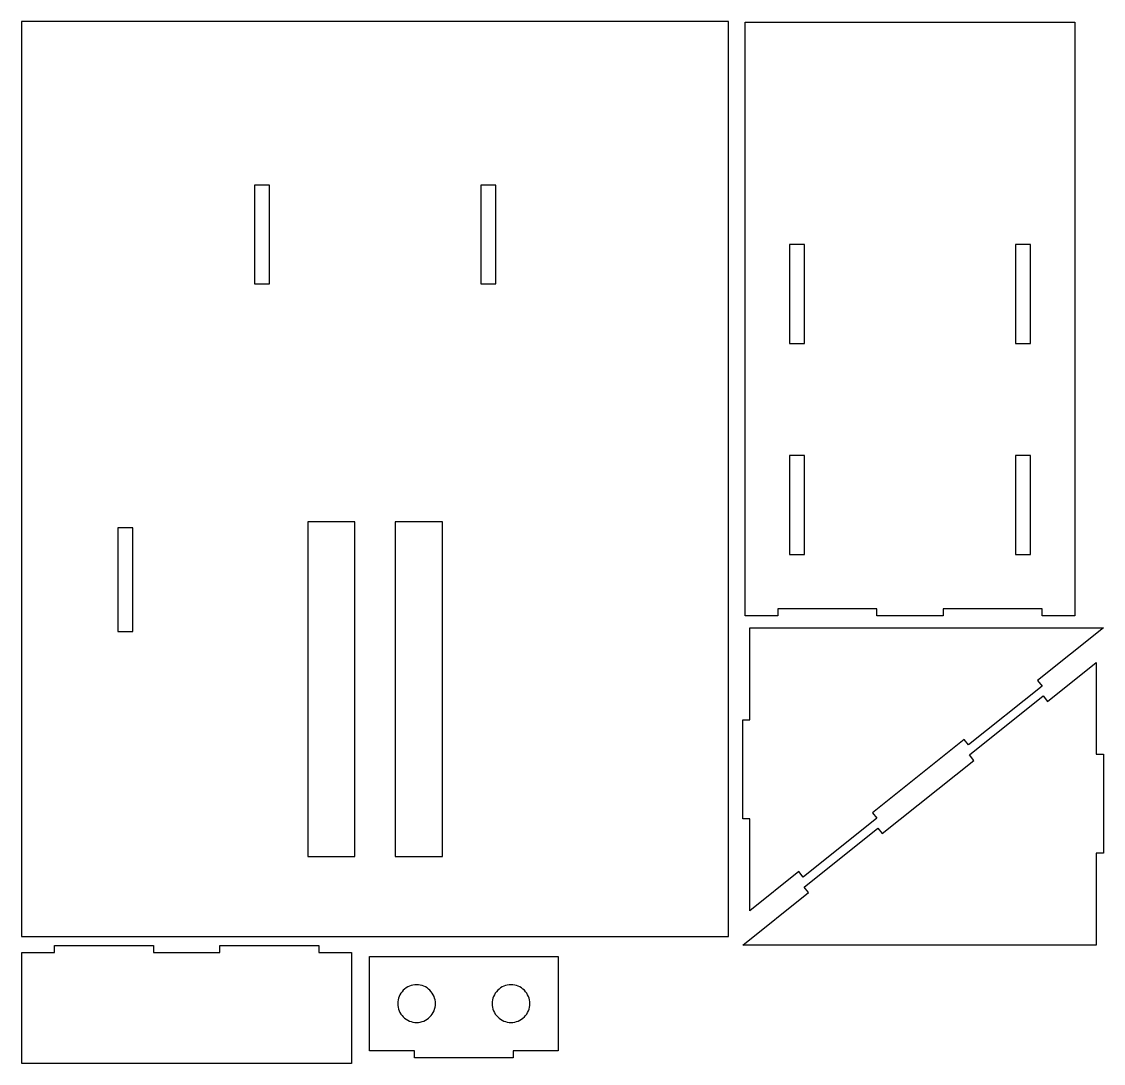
# Model space of a CAD drawing. Extents: x -188 to 41, y -160 to 61.
import ezdxf

# ---------------------------------------------------------------- set-up
doc = ezdxf.new("R2010")
doc.units = 0
doc.layers.add('LAYER_1', color=18, linetype='CONTINUOUS')

msp = doc.modelspace()

# ---------------------------------------------------------------- linework, layer by layer
at = {"layer": 'LAYER_1'}
for points in [[(-188.5, -133.04), (-38.5, -133.04), (-38.5, 61.08), (-188.5, 61.08)], [(35, -65), (28.03, -65), (28.03, -63.5), (7.03, -63.5), (7.03, -65), (-7.03, -65), (-7.03, -63.5), (-28.03, -63.5), (-28.03, -65), (-35, -65), (-35, 61), (35, 61)], [(-139.08, 5.41), (-135.91, 5.41), (-135.91, 26.41), (-139.08, 26.41)], [(-91.08, 5.41), (-87.91, 5.41), (-87.91, 26.41), (-91.08, 26.41)], [(-25.59, -7.2), (-22.41, -7.2), (-22.41, 13.8), (-25.59, 13.8)], [(22.41, -7.2), (25.59, -7.2), (25.59, 13.8), (22.41, 13.8)], [(-25.59, -51.97), (-22.41, -51.97), (-22.41, -30.97), (-25.59, -30.97)], [(22.41, -51.97), (25.59, -51.97), (25.59, -30.97), (22.41, -30.97)], [(-127.77, -116.08), (-117.77, -116.08), (-117.77, -45.08), (-127.77, -45.08)], [(-109.22, -116.08), (-99.22, -116.08), (-99.22, -45.08), (-109.22, -45.08)], [(-168.08, -68.31), (-164.9, -68.31), (-164.9, -46.31), (-168.08, -46.31)], [(27.08, -78.74), (28.01, -79.9), (12.39, -92.4), (11.46, -91.23), (-7.98, -106.78), (-7.05, -107.95), (-22.66, -120.45), (-23.6, -119.28), (-33.97, -127.58), (-33.97, -108.08), (-35.47, -108.08), (-35.47, -87.08), (-33.97, -87.08), (-33.97, -67.58), (41.03, -67.58)], [(-21.52, -123.73), (-22.46, -122.56), (-6.84, -110.06), (-5.91, -111.23), (13.54, -95.68), (12.6, -94.51), (28.22, -82.02), (29.15, -83.18), (39.53, -74.89), (39.53, -94.39), (41.03, -94.39), (41.03, -115.39), (39.53, -115.39), (39.53, -134.89), (-35.47, -134.89)], [(-160.51, -134.98), (-160.51, -136.48), (-146.45, -136.48), (-146.45, -134.98), (-125.45, -134.98), (-125.45, -136.48), (-118.48, -136.48), (-118.48, -159.98), (-188.48, -159.98), (-188.48, -136.48), (-181.51, -136.48), (-181.51, -134.98)], [(-74.67, -137.3), (-74.67, -157.3), (-84.17, -157.3), (-84.17, -158.8), (-105.17, -158.8), (-105.17, -157.3), (-114.67, -157.3), (-114.67, -137.3)]]:
    msp.add_lwpolyline(points, close=True, dxfattribs=at)
for points in [[(-108.69, -147.3, 0.414214), (-104.69, -151.3, 0.414214), (-100.69, -147.3, 0.414214), (-104.69, -143.3, 0.414214)], [(-88.66, -147.3, 0.414214), (-84.66, -151.3, 0.414214), (-80.66, -147.3, 0.414214), (-84.66, -143.3, 0.414214)]]:
    msp.add_lwpolyline(points, format="xyb", close=True, dxfattribs=at)

doc.saveas('drawing.dxf')
